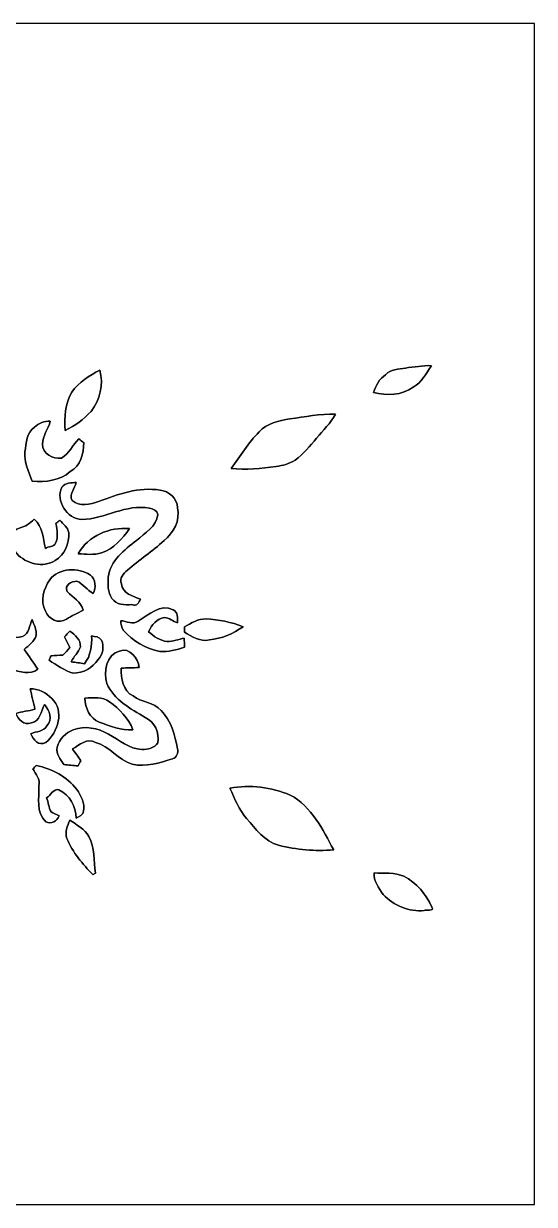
# Model space of a CAD drawing. Header units: centimetres. Extents: x -16.8 to 16.8, y -16.7 to 16.7.
# Drawn here: x 2.36 to 16.77, y -16.67 to 16.67 of the extents above; entities that cross this region are included whole.
import ezdxf

# ---------------------------------------------------------------- set-up
doc = ezdxf.new("R2010")
doc.units = ezdxf.units.CM
doc.header["$MEASUREMENT"] = 0
doc.layers.add('Layer 1', color=7, linetype='Continuous')

msp = doc.modelspace()

# ---------------------------------------------------------------- linework, layer by layer
at = {"layer": 'Layer 1', "color": 7}
for points, knots in [([(-16.77458, 16.66875), (-16.77458, 16.66875), (16.77458, 16.66875), (16.77458, 16.66875), (16.77458, 16.66875), (16.77458, 16.66875), (16.77458, -16.66875), (16.77458, -16.66875), (16.77458, -16.66875), (16.77458, -16.66875), (-16.77458, -16.66875), (-16.77458, -16.66875), (-16.77458, -16.66875), (-16.77458, -16.66875), (-16.77458, 16.66875), (-16.77458, 16.66875), (-16.77458, 16.66875), (-16.77458, 16.66875), (-16.77458, 16.66875), (-16.77458, 16.66875)], [0, 0, 0, 0, 0.16666667, 0.16666667, 0.16666667, 0.16666667, 0.33333333, 0.33333333, 0.33333333, 0.33333333, 0.5, 0.5, 0.5, 0.5, 0.66666667, 0.66666667, 0.66666667, 0.66666667, 1, 1, 1, 1]), ([(13.13533, 6.94478), (13.37804, 6.97477), (13.62181, 7.02028), (13.86769, 7.0104), (13.86769, 7.0104), (13.71741, 6.79203), (13.59747, 6.53309), (13.35334, 6.40256), (13.35334, 6.40256), (13.03232, 6.17079), (12.60757, 6.15774), (12.23433, 6.25299), (12.23433, 6.25299), (12.29854, 6.44913), (12.39979, 6.63928), (12.57582, 6.75711), (12.57582, 6.75711), (12.7187, 6.91444), (12.94412, 6.90457), (13.13533, 6.94478)], [0, 0, 0, 0, 0.16666667, 0.16666667, 0.16666667, 0.16666667, 0.33333333, 0.33333333, 0.33333333, 0.33333333, 0.5, 0.5, 0.5, 0.5, 0.66666667, 0.66666667, 0.66666667, 0.66666667, 1, 1, 1, 1]), ([(3.71828, 6.26745), (3.92289, 6.54121), (4.21499, 6.72747), (4.51203, 6.88587), (4.51203, 6.88587), (4.61539, 6.48723), (4.52191, 6.03991), (4.26332, 5.71853), (4.26332, 5.71853), (4.05553, 5.49769), (3.80682, 5.31495), (3.53483, 5.18125), (3.53483, 5.18125), (3.49991, 5.55131), (3.53025, 5.93866), (3.71828, 6.26745)], [0, 0, 0, 0, 0.2, 0.2, 0.2, 0.2, 0.4, 0.4, 0.4, 0.4, 0.6, 0.6, 0.6, 0.6, 1, 1, 1, 1]), ([(2.66453, 5.27262), (2.78306, 5.3908), (2.94428, 5.45183), (3.11044, 5.4423), (3.11044, 5.4423), (3.05788, 5.21794), (2.8896, 5.03096), (2.89137, 4.79319), (2.89137, 4.79319), (2.88078, 4.52543), (3.19123, 4.36951), (3.42829, 4.40161), (3.42829, 4.40161), (3.64561, 4.52861), (3.74156, 4.77167), (3.91724, 4.94101), (3.91724, 4.94101), (3.96275, 4.90714), (4.00897, 4.87292), (4.05518, 4.8387), (4.05518, 4.8387), (4.05059, 4.52967), (3.96804, 4.1783), (3.67206, 4.0199), (3.67206, 4.0199), (3.37679, 3.76308), (2.9785, 3.71546), (2.60385, 3.74685), (2.60385, 3.74685), (2.5079, 4.01673), (2.36361, 4.28625), (2.39713, 4.58294), (2.39713, 4.58294), (2.44016, 4.82), (2.43558, 5.12445), (2.66453, 5.27262)], [0, 0, 0, 0, 0.1, 0.1, 0.1, 0.1, 0.2, 0.2, 0.2, 0.2, 0.3, 0.3, 0.3, 0.3, 0.4, 0.4, 0.4, 0.4, 0.5, 0.5, 0.5, 0.5, 0.6, 0.6, 0.6, 0.6, 0.7, 0.7, 0.7, 0.7, 0.8, 0.8, 0.8, 0.8, 1, 1, 1, 1]), ([(9.87531, 5.50686), (10.30076, 5.56507), (10.72832, 5.65679), (11.15977, 5.63915), (11.15977, 5.63915), (11.01901, 5.38727), (10.81123, 5.18372), (10.62919, 4.96288), (10.62919, 4.96288), (10.43728, 4.74486), (10.25737, 4.51238), (10.01959, 4.34128), (10.01959, 4.34128), (9.86049, 4.2358), (9.66893, 4.19559), (9.48408, 4.16454), (9.48408, 4.16454), (9.06427, 4.0961), (8.63671, 4.07635), (8.21231, 4.10386), (8.21231, 4.10386), (8.47266, 4.45276), (8.6935, 4.83235), (9.00571, 5.14068), (9.00571, 5.14068), (9.22479, 5.38339), (9.56381, 5.46347), (9.87531, 5.50686)], [0, 0, 0, 0, 0.125, 0.125, 0.125, 0.125, 0.25, 0.25, 0.25, 0.25, 0.375, 0.375, 0.375, 0.375, 0.5, 0.5, 0.5, 0.5, 0.625, 0.625, 0.625, 0.625, 0.75, 0.75, 0.75, 0.75, 1, 1, 1, 1]), ([(3.43641, 3.58246), (3.53166, 3.70205), (3.70452, 3.70628), (3.84528, 3.71263), (3.84528, 3.71263), (3.80824, 3.54894), (3.62444, 3.37291), (3.73309, 3.20569), (3.73309, 3.20569), (3.93453, 3.01942), (4.24533, 3.0988), (4.47499, 3.17959), (4.47499, 3.17959), (5.0292, 3.37714), (5.60811, 3.59728), (6.20818, 3.49532), (6.20818, 3.49532), (6.45936, 3.47028), (6.70066, 3.26461), (6.69819, 3.00073), (6.69819, 3.00073), (6.78886, 2.63631), (6.59165, 2.29764), (6.32425, 2.07116), (6.32425, 2.07116), (5.99334, 1.77588), (5.62575, 1.52471), (5.28849, 1.23754), (5.28849, 1.23754), (5.18231, 1.13877), (5.04684, 1.01988), (5.11881, 0.85196), (5.11881, 0.85196), (5.15408, 0.57326), (5.44089, 0.50588), (5.65856, 0.41875), (5.65856, 0.41875), (5.60317, 0.33338), (5.56436, 0.19403), (5.41408, 0.26423), (5.41408, 0.26423), (5.22005, 0.25083), (4.96817, 0.25224), (4.85211, 0.44203), (4.85211, 0.44203), (4.7244, 0.61242), (4.74027, 0.8382), (4.74768, 1.03787), (4.74768, 1.03787), (4.80025, 1.50671), (5.20665, 1.80269), (5.54426, 2.07857), (5.54426, 2.07857), (5.78238, 2.28318), (6.11787, 2.46415), (6.14221, 2.81234), (6.14221, 2.81234), (6.13904, 2.9277), (6.00639, 2.96651), (5.91397, 2.98873), (5.91397, 2.98873), (5.24757, 3.1115), (4.65561, 2.68887), (4.00297, 2.66559), (4.00297, 2.66559), (3.57964, 2.6864), (3.25614, 3.19299), (3.43641, 3.58246)], [0, 0, 0, 0, 0.05555556, 0.05555556, 0.05555556, 0.05555556, 0.11111111, 0.11111111, 0.11111111, 0.11111111, 0.16666667, 0.16666667, 0.16666667, 0.16666667, 0.22222222, 0.22222222, 0.22222222, 0.22222222, 0.27777778, 0.27777778, 0.27777778, 0.27777778, 0.33333333, 0.33333333, 0.33333333, 0.33333333, 0.38888889, 0.38888889, 0.38888889, 0.38888889, 0.44444444, 0.44444444, 0.44444444, 0.44444444, 0.5, 0.5, 0.5, 0.5, 0.55555556, 0.55555556, 0.55555556, 0.55555556, 0.61111111, 0.61111111, 0.61111111, 0.61111111, 0.66666667, 0.66666667, 0.66666667, 0.66666667, 0.72222222, 0.72222222, 0.72222222, 0.72222222, 0.77777778, 0.77777778, 0.77777778, 0.77777778, 0.83333333, 0.83333333, 0.83333333, 0.83333333, 0.88888889, 0.88888889, 0.88888889, 0.88888889, 1, 1, 1, 1]), ([(2.65783, 2.67582), (2.9083, 2.47121), (2.89666, 2.13924), (2.97392, 1.85067), (2.97392, 1.85067), (3.05047, 1.90888), (3.21134, 1.89018), (3.26072, 1.99566), (3.26072, 1.99566), (3.34539, 2.16994), (3.296, 2.36926), (3.27237, 2.55235), (3.27237, 2.55235), (3.308, 2.58445), (3.34327, 2.6162), (3.37926, 2.6476), (3.37926, 2.6476), (3.46781, 2.53718), (3.60892, 2.44757), (3.63255, 2.29729), (3.63255, 2.29729), (3.64843, 1.99672), (3.51966, 1.66335), (3.24591, 1.51306), (3.24591, 1.51306), (2.90901, 1.28482), (2.42429, 1.41852), (2.16641, 1.7085), (2.16641, 1.7085), (2.00836, 1.86725), (1.98861, 2.13325), (2.08386, 2.32939), (2.08386, 2.32939), (2.17734, 2.44475), (2.34632, 2.43381), (2.46309, 2.51601), (2.46309, 2.51601), (2.53153, 2.56469), (2.59327, 2.62184), (2.65783, 2.67582)], [0, 0, 0, 0, 0.09090909, 0.09090909, 0.09090909, 0.09090909, 0.18181818, 0.18181818, 0.18181818, 0.18181818, 0.27272727, 0.27272727, 0.27272727, 0.27272727, 0.36363636, 0.36363636, 0.36363636, 0.36363636, 0.45454545, 0.45454545, 0.45454545, 0.45454545, 0.54545455, 0.54545455, 0.54545455, 0.54545455, 0.63636364, 0.63636364, 0.63636364, 0.63636364, 0.72727273, 0.72727273, 0.72727273, 0.72727273, 0.81818182, 0.81818182, 0.81818182, 0.81818182, 1, 1, 1, 1]), ([(3.89855, 1.70109), (4.17759, 2.20416), (4.78261, 2.46415), (5.34529, 2.41229), (5.34529, 2.41229), (5.14385, 2.12725), (4.90044, 1.84115), (4.56036, 1.72332), (4.56036, 1.72332), (4.34375, 1.66829), (4.11833, 1.68134), (3.89855, 1.70109)], [0, 0, 0, 0, 0.25, 0.25, 0.25, 0.25, 0.5, 0.5, 0.5, 0.5, 1, 1, 1, 1]), ([(3.09527, 0.9652), (3.36162, 1.30986), (3.89326, 1.32327), (4.2418, 1.10067), (4.2418, 1.10067), (4.39244, 0.97155), (4.40443, 0.75106), (4.32576, 0.57891), (4.32576, 0.57891), (4.14549, 0.66252), (4.04671, 0.85972), (3.85939, 0.9271), (3.85939, 0.9271), (3.71193, 0.92075), (3.49779, 0.82409), (3.59163, 0.63112), (3.59163, 0.63112), (3.74579, 0.45896), (3.98498, 0.35313), (4.03931, 0.10724), (4.03931, 0.10724), (3.88161, 0.02434), (3.72216, -0.05503), (3.56694, -0.14252), (3.56694, -0.14252), (3.36162, -0.30268), (3.05364, -0.13547), (2.97392, 0.08396), (2.97392, 0.08396), (2.81023, 0.36795), (2.93476, 0.71085), (3.09527, 0.9652)], [0, 0, 0, 0, 0.11111111, 0.11111111, 0.11111111, 0.11111111, 0.22222222, 0.22222222, 0.22222222, 0.22222222, 0.33333333, 0.33333333, 0.33333333, 0.33333333, 0.44444444, 0.44444444, 0.44444444, 0.44444444, 0.55555556, 0.55555556, 0.55555556, 0.55555556, 0.66666667, 0.66666667, 0.66666667, 0.66666667, 0.77777778, 0.77777778, 0.77777778, 0.77777778, 1, 1, 1, 1]), ([(5.59611, -0.19967), (5.87904, -0.02752), (6.22159, 0.30163), (6.57719, 0.121), (6.57719, 0.121), (6.72465, 0.06209), (6.69713, -0.12206), (6.69749, -0.24906), (6.69749, -0.24906), (6.57472, -0.20426), (6.46712, -0.11289), (6.33589, -0.09666), (6.33589, -0.09666), (6.11858, -0.13794), (5.96124, -0.30692), (5.88751, -0.50694), (5.88751, -0.50694), (6.0385, -0.63183), (6.20783, -0.75389), (6.4075, -0.77858), (6.4075, -0.77858), (6.57437, -0.77929), (6.73171, -0.70979), (6.89434, -0.68227), (6.89434, -0.68227), (6.89469, -0.74577), (6.89539, -0.87313), (6.89575, -0.93698), (6.89575, -0.93698), (6.67385, -1.01212), (6.44066, -1.08303), (6.2036, -1.05798), (6.2036, -1.05798), (5.80919, -0.9846), (5.44371, -0.76376), (5.17737, -0.46602), (5.17737, -0.46602), (5.10928, -0.39053), (5.1114, -0.28328), (5.09976, -0.18874), (5.09976, -0.18874), (5.26133, -0.20249), (5.44654, -0.30656), (5.59611, -0.19967)], [0, 0, 0, 0, 0.08333333, 0.08333333, 0.08333333, 0.08333333, 0.16666667, 0.16666667, 0.16666667, 0.16666667, 0.25, 0.25, 0.25, 0.25, 0.33333333, 0.33333333, 0.33333333, 0.33333333, 0.41666667, 0.41666667, 0.41666667, 0.41666667, 0.5, 0.5, 0.5, 0.5, 0.58333333, 0.58333333, 0.58333333, 0.58333333, 0.66666667, 0.66666667, 0.66666667, 0.66666667, 0.75, 0.75, 0.75, 0.75, 0.83333333, 0.83333333, 0.83333333, 0.83333333, 1, 1, 1, 1]), ([(2.33151, -0.63429), (2.51495, -0.5521), (2.51742, -0.31891), (2.59962, -0.15981), (2.59962, -0.15981), (2.65395, -0.30233), (2.72415, -0.44485), (2.71604, -0.60219), (2.71604, -0.60219), (2.65889, -0.77399), (2.49837, -0.87983), (2.37878, -1.00471), (2.37878, -1.00471), (2.5079, -1.18921), (2.63984, -1.37195), (2.76331, -1.56069), (2.76331, -1.56069), (2.54212, -1.74166), (2.24261, -1.61678), (1.99319, -1.56598), (1.99319, -1.56598), (1.97908, -1.69122), (1.98896, -1.82351), (1.93851, -1.94204), (1.93851, -1.94204), (1.81892, -2.11067), (1.59279, -2.27471), (1.39559, -2.12408), (1.39559, -2.12408), (1.49401, -2.03906), (1.59526, -1.95756), (1.69545, -1.87466), (1.69545, -1.87466), (1.70109, -1.66899), (1.62031, -1.48237), (1.50742, -1.31621), (1.50742, -1.31621), (1.40794, -1.14335), (1.37089, -0.8696), (1.54975, -0.74013), (1.54975, -0.74013), (1.78964, -0.61031), (2.07786, -0.71296), (2.33151, -0.63429)], [0, 0, 0, 0, 0.08333333, 0.08333333, 0.08333333, 0.08333333, 0.16666667, 0.16666667, 0.16666667, 0.16666667, 0.25, 0.25, 0.25, 0.25, 0.33333333, 0.33333333, 0.33333333, 0.33333333, 0.41666667, 0.41666667, 0.41666667, 0.41666667, 0.5, 0.5, 0.5, 0.5, 0.58333333, 0.58333333, 0.58333333, 0.58333333, 0.66666667, 0.66666667, 0.66666667, 0.66666667, 0.75, 0.75, 0.75, 0.75, 0.83333333, 0.83333333, 0.83333333, 0.83333333, 1, 1, 1, 1]), ([(6.89539, -0.36477), (7.08589, -0.26035), (7.28274, -0.12806), (7.51064, -0.13899), (7.51064, -0.13899), (7.86553, -0.16157), (8.22396, -0.22296), (8.55345, -0.35983), (8.55345, -0.35983), (8.27581, -0.56198), (7.94456, -0.69533), (7.60201, -0.72849), (7.60201, -0.72849), (7.34025, -0.80222), (7.11517, -0.62653), (6.8961, -0.51611), (6.8961, -0.51611), (6.89575, -0.46531), (6.89539, -0.41487), (6.89539, -0.36477)], [0, 0, 0, 0, 0.16666667, 0.16666667, 0.16666667, 0.16666667, 0.33333333, 0.33333333, 0.33333333, 0.33333333, 0.5, 0.5, 0.5, 0.5, 0.66666667, 0.66666667, 0.66666667, 0.66666667, 1, 1, 1, 1]), ([(3.50802, -0.64276), (3.55882, -0.58949), (3.60998, -0.53658), (3.66148, -0.48366), (3.66148, -0.48366), (3.80647, -0.58773), (3.98286, -0.72954), (3.95958, -0.92886), (3.95958, -0.92886), (3.90842, -1.08903), (3.77225, -1.20227), (3.69605, -1.35008), (3.69605, -1.35008), (3.82341, -1.36913), (3.95111, -1.38536), (4.07952, -1.40229), (4.07952, -1.40229), (4.25132, -1.17616), (4.29683, -0.89747), (4.27743, -0.62054), (4.27743, -0.62054), (4.37515, -0.63818), (4.49933, -0.63818), (4.55683, -0.73484), (4.55683, -0.73484), (4.63973, -0.91652), (4.59564, -1.14018), (4.45841, -1.28411), (4.45841, -1.28411), (4.30671, -1.51694), (4.04036, -1.67287), (3.75955, -1.6704), (3.75955, -1.6704), (3.50661, -1.60549), (3.29318, -1.4411), (3.07587, -1.30351), (3.07587, -1.30351), (3.09492, -1.26118), (3.11397, -1.2192), (3.13337, -1.17722), (3.13337, -1.17722), (3.24379, -1.16911), (3.35597, -1.16452), (3.46745, -1.16346), (3.46745, -1.16346), (3.51578, -1.11019), (3.61315, -1.0033), (3.66183, -0.95003), (3.66183, -0.95003), (3.61632, -0.8442), (3.56341, -0.7433), (3.50802, -0.64276)], [0, 0, 0, 0, 0.07142857, 0.07142857, 0.07142857, 0.07142857, 0.14285714, 0.14285714, 0.14285714, 0.14285714, 0.21428571, 0.21428571, 0.21428571, 0.21428571, 0.28571429, 0.28571429, 0.28571429, 0.28571429, 0.35714286, 0.35714286, 0.35714286, 0.35714286, 0.42857143, 0.42857143, 0.42857143, 0.42857143, 0.5, 0.5, 0.5, 0.5, 0.57142857, 0.57142857, 0.57142857, 0.57142857, 0.64285714, 0.64285714, 0.64285714, 0.64285714, 0.71428571, 0.71428571, 0.71428571, 0.71428571, 0.78571429, 0.78571429, 0.78571429, 0.78571429, 0.85714286, 0.85714286, 0.85714286, 0.85714286, 1, 1, 1, 1]), ([(5.06871, -1.04528), (5.34458, -0.93063), (5.60141, -1.25554), (5.61728, -1.50848), (5.61728, -1.50848), (5.44936, -1.52435), (5.28038, -1.52118), (5.1121, -1.52859), (5.1121, -1.52859), (5.09693, -1.81963), (5.16149, -2.16923), (5.44901, -2.31281), (5.44901, -2.31281), (5.68819, -2.49873), (6.02544, -2.49202), (6.23958, -2.72062), (6.23958, -2.72062), (6.52498, -3.00778), (6.63152, -3.42018), (6.70242, -3.80647), (6.70242, -3.80647), (6.72465, -3.91478), (6.68373, -4.05977), (6.56484, -4.09011), (6.56484, -4.09011), (6.19866, -4.19135), (5.80954, -4.3367), (5.42713, -4.23757), (5.42713, -4.23757), (5.02744, -4.12538), (4.78931, -3.73309), (4.38926, -3.62373), (4.38926, -3.62373), (4.14831, -3.49003), (3.93488, -3.69852), (3.73944, -3.81106), (3.73944, -3.81106), (3.81917, -3.92077), (3.89855, -4.03013), (3.97651, -4.14161), (3.97651, -4.14161), (3.94899, -4.18994), (3.92112, -4.23827), (3.89396, -4.2866), (3.89396, -4.2866), (3.76167, -4.27496), (3.62867, -4.26261), (3.49709, -4.25274), (3.49709, -4.25274), (3.40431, -4.10281), (3.26461, -3.9564), (3.30482, -3.76167), (3.30482, -3.76167), (3.3528, -3.53131), (3.55106, -3.35421), (3.76167, -3.26813), (3.76167, -3.26813), (4.09011, -3.14784), (4.45735, -3.21522), (4.75015, -3.39372), (4.75015, -3.39372), (5.05813, -3.55036), (5.33506, -3.81247), (5.69736, -3.82729), (5.69736, -3.82729), (5.8607, -3.82094), (6.05331, -3.78636), (6.14715, -3.63749), (6.14715, -3.63749), (6.19196, -3.35915), (6.06319, -3.03671), (5.79226, -2.92312), (5.79226, -2.92312), (5.38092, -2.67123), (4.90396, -2.42923), (4.70852, -1.95898), (4.70852, -1.95898), (4.61433, -1.6383), (4.68983, -1.14441), (5.06871, -1.04528)], [0, 0, 0, 0, 0.04761905, 0.04761905, 0.04761905, 0.04761905, 0.0952381, 0.0952381, 0.0952381, 0.0952381, 0.14285714, 0.14285714, 0.14285714, 0.14285714, 0.19047619, 0.19047619, 0.19047619, 0.19047619, 0.23809524, 0.23809524, 0.23809524, 0.23809524, 0.28571429, 0.28571429, 0.28571429, 0.28571429, 0.33333333, 0.33333333, 0.33333333, 0.33333333, 0.38095238, 0.38095238, 0.38095238, 0.38095238, 0.42857143, 0.42857143, 0.42857143, 0.42857143, 0.47619048, 0.47619048, 0.47619048, 0.47619048, 0.52380952, 0.52380952, 0.52380952, 0.52380952, 0.57142857, 0.57142857, 0.57142857, 0.57142857, 0.61904762, 0.61904762, 0.61904762, 0.61904762, 0.66666667, 0.66666667, 0.66666667, 0.66666667, 0.71428571, 0.71428571, 0.71428571, 0.71428571, 0.76190476, 0.76190476, 0.76190476, 0.76190476, 0.80952381, 0.80952381, 0.80952381, 0.80952381, 0.85714286, 0.85714286, 0.85714286, 0.85714286, 0.9047619, 0.9047619, 0.9047619, 0.9047619, 1, 1, 1, 1]), ([(2.54706, -2.11067), (2.77671, -2.11279), (3.00249, -2.21121), (3.15172, -2.38725), (3.15172, -2.38725), (3.52072, -2.73262), (3.33446, -3.34151), (2.98803, -3.62373), (2.98803, -3.62373), (2.78095, -3.74368), (2.63172, -3.54295), (2.56328, -3.38032), (2.56328, -3.38032), (2.71815, -3.31329), (2.92629, -3.32317), (3.01625, -3.15666), (3.01625, -3.15666), (3.18629, -2.97674), (3.09774, -2.71498), (2.9464, -2.5587), (2.9464, -2.5587), (2.84903, -2.74038), (2.82646, -3.03565), (2.57845, -3.0734), (2.57845, -3.0734), (2.36255, -3.16865), (2.21897, -2.96686), (2.13501, -2.80705), (2.13501, -2.80705), (2.31175, -2.74814), (2.50119, -2.74391), (2.67864, -2.68499), (2.67864, -2.68499), (2.63666, -2.49273), (2.58551, -2.30364), (2.54706, -2.11067)], [0, 0, 0, 0, 0.1, 0.1, 0.1, 0.1, 0.2, 0.2, 0.2, 0.2, 0.3, 0.3, 0.3, 0.3, 0.4, 0.4, 0.4, 0.4, 0.5, 0.5, 0.5, 0.5, 0.6, 0.6, 0.6, 0.6, 0.7, 0.7, 0.7, 0.7, 0.8, 0.8, 0.8, 0.8, 1, 1, 1, 1]), ([(4.08693, -2.37666), (4.32082, -2.3622), (4.58823, -2.32586), (4.78649, -2.47897), (4.78649, -2.47897), (5.06518, -2.68146), (5.31072, -2.94852), (5.44512, -3.2699), (5.44512, -3.2699), (5.11422, -3.29212), (4.79989, -3.15807), (4.49298, -3.05611), (4.49298, -3.05611), (4.22275, -2.9464), (4.10245, -2.65113), (4.08693, -2.37666)], [0, 0, 0, 0, 0.2, 0.2, 0.2, 0.2, 0.4, 0.4, 0.4, 0.4, 0.6, 0.6, 0.6, 0.6, 1, 1, 1, 1]), ([(2.71533, -4.27567), (3.15842, -4.37056), (3.58528, -4.59034), (3.86186, -4.95759), (3.86186, -4.95759), (3.97827, -5.13468), (4.09646, -5.34035), (4.04989, -5.5626), (4.04989, -5.5626), (4.04213, -5.67373), (3.92359, -5.71077), (3.84492, -5.76368), (3.84492, -5.76368), (3.83152, -5.43736), (3.66466, -5.10611), (3.35668, -4.96852), (3.35668, -4.96852), (3.20005, -4.91243), (3.12032, -5.12727), (3.00849, -5.19112), (3.00849, -5.19112), (3.05752, -5.31636), (3.06599, -5.461), (3.13196, -5.58094), (3.13196, -5.58094), (3.19934, -5.63492), (3.28366, -5.66208), (3.36056, -5.70159), (3.36056, -5.70159), (3.30518, -5.84518), (3.13549, -5.95524), (2.98979, -5.86634), (2.98979, -5.86634), (2.69557, -5.60881), (2.8067, -5.18866), (2.79118, -4.84999), (2.79118, -4.84999), (2.83704, -4.66302), (2.69734, -4.52543), (2.62255, -4.37303), (2.62255, -4.37303), (2.65324, -4.34058), (2.68429, -4.30812), (2.71533, -4.27567)], [0, 0, 0, 0, 0.08333333, 0.08333333, 0.08333333, 0.08333333, 0.16666667, 0.16666667, 0.16666667, 0.16666667, 0.25, 0.25, 0.25, 0.25, 0.33333333, 0.33333333, 0.33333333, 0.33333333, 0.41666667, 0.41666667, 0.41666667, 0.41666667, 0.5, 0.5, 0.5, 0.5, 0.58333333, 0.58333333, 0.58333333, 0.58333333, 0.66666667, 0.66666667, 0.66666667, 0.66666667, 0.75, 0.75, 0.75, 0.75, 0.83333333, 0.83333333, 0.83333333, 0.83333333, 1, 1, 1, 1]), ([(8.18303, -4.91596), (8.75312, -4.80907), (9.34967, -4.88915), (9.88236, -5.1121), (9.88236, -5.1121), (10.4902, -5.43419), (10.80276, -6.07907), (11.10968, -6.6608), (11.10968, -6.6608), (10.58862, -6.70207), (10.06193, -6.6548), (9.55499, -6.52992), (9.55499, -6.52992), (9.16023, -6.41985), (8.90517, -6.07025), (8.65364, -5.77286), (8.65364, -5.77286), (8.44091, -5.52238), (8.31286, -5.21441), (8.18303, -4.91596)], [0, 0, 0, 0, 0.16666667, 0.16666667, 0.16666667, 0.16666667, 0.33333333, 0.33333333, 0.33333333, 0.33333333, 0.5, 0.5, 0.5, 0.5, 0.66666667, 0.66666667, 0.66666667, 0.66666667, 1, 1, 1, 1]), ([(3.66077, -5.81836), (3.85304, -5.95277), (4.07952, -6.07025), (4.20123, -6.28015), (4.20123, -6.28015), (4.36527, -6.60012), (4.34269, -6.96807), (4.38679, -7.31449), (4.38679, -7.31449), (4.36986, -7.32684), (4.33599, -7.35189), (4.31941, -7.36459), (4.31941, -7.36459), (4.02661, -7.06014), (3.73592, -6.73664), (3.58281, -6.33624), (3.58281, -6.33624), (3.51084, -6.15632), (3.59763, -5.98241), (3.66077, -5.81836)], [0, 0, 0, 0, 0.16666667, 0.16666667, 0.16666667, 0.16666667, 0.33333333, 0.33333333, 0.33333333, 0.33333333, 0.5, 0.5, 0.5, 0.5, 0.66666667, 0.66666667, 0.66666667, 0.66666667, 1, 1, 1, 1]), ([(12.25585, -7.30568), (12.53208, -7.33284), (12.83123, -7.28768), (13.09194, -7.40657), (13.09194, -7.40657), (13.44471, -7.58896), (13.7287, -7.90857), (13.87792, -8.2744), (13.87792, -8.2744), (13.96612, -8.41446), (13.70048, -8.32591), (13.66837, -8.37353), (13.66837, -8.37353), (13.23481, -8.41657), (12.80477, -8.23242), (12.50844, -7.92021), (12.50844, -7.92021), (12.39767, -7.73324), (12.21669, -7.54204), (12.25585, -7.30568)], [0, 0, 0, 0, 0.16666667, 0.16666667, 0.16666667, 0.16666667, 0.33333333, 0.33333333, 0.33333333, 0.33333333, 0.5, 0.5, 0.5, 0.5, 0.66666667, 0.66666667, 0.66666667, 0.66666667, 1, 1, 1, 1])]:
    msp.add_open_spline(points, degree=3, knots=knots, dxfattribs=at)
at = {"layer": 'Layer 1', "color": 253}
for points, knots in [([(13.13533, 6.94478), (12.94412, 6.90457), (12.7187, 6.91444), (12.57582, 6.75711), (12.57582, 6.75711), (12.39979, 6.63928), (12.29854, 6.44913), (12.23433, 6.25299), (12.23433, 6.25299), (12.60757, 6.15774), (13.03232, 6.17079), (13.35334, 6.40256), (13.35334, 6.40256), (13.59747, 6.53309), (13.71741, 6.79203), (13.86769, 7.0104), (13.86769, 7.0104), (13.62181, 7.02028), (13.37804, 6.97477), (13.13533, 6.94478), (13.13533, 6.94478), (13.13533, 6.94478), (13.13533, 6.94478), (13.13533, 6.94478)], [0, 0, 0, 0, 0.14285714, 0.14285714, 0.14285714, 0.14285714, 0.28571429, 0.28571429, 0.28571429, 0.28571429, 0.42857143, 0.42857143, 0.42857143, 0.42857143, 0.57142857, 0.57142857, 0.57142857, 0.57142857, 0.71428571, 0.71428571, 0.71428571, 0.71428571, 1, 1, 1, 1]), ([(3.71828, 6.26745), (3.53025, 5.93866), (3.49991, 5.55131), (3.53483, 5.18125), (3.53483, 5.18125), (3.80682, 5.31495), (4.05553, 5.49769), (4.26332, 5.71853), (4.26332, 5.71853), (4.52191, 6.03991), (4.61539, 6.48723), (4.51203, 6.88587), (4.51203, 6.88587), (4.21499, 6.72747), (3.92289, 6.54121), (3.71828, 6.26745), (3.71828, 6.26745), (3.71828, 6.26745), (3.71828, 6.26745), (3.71828, 6.26745)], [0, 0, 0, 0, 0.16666667, 0.16666667, 0.16666667, 0.16666667, 0.33333333, 0.33333333, 0.33333333, 0.33333333, 0.5, 0.5, 0.5, 0.5, 0.66666667, 0.66666667, 0.66666667, 0.66666667, 1, 1, 1, 1]), ([(2.66453, 5.27262), (2.43558, 5.12445), (2.44016, 4.82), (2.39713, 4.58294), (2.39713, 4.58294), (2.36361, 4.28625), (2.5079, 4.01673), (2.60385, 3.74685), (2.60385, 3.74685), (2.9785, 3.71546), (3.37679, 3.76308), (3.67206, 4.0199), (3.67206, 4.0199), (3.96804, 4.1783), (4.05059, 4.52967), (4.05518, 4.8387), (4.05518, 4.8387), (4.00897, 4.87292), (3.96275, 4.90714), (3.91724, 4.94101), (3.91724, 4.94101), (3.74156, 4.77167), (3.64561, 4.52861), (3.42829, 4.40161), (3.42829, 4.40161), (3.19123, 4.36951), (2.88078, 4.52543), (2.89137, 4.79319), (2.89137, 4.79319), (2.8896, 5.03096), (3.05788, 5.21794), (3.11044, 5.4423), (3.11044, 5.4423), (2.94428, 5.45183), (2.78306, 5.3908), (2.66453, 5.27262), (2.66453, 5.27262), (2.66453, 5.27262), (2.66453, 5.27262), (2.66453, 5.27262)], [0, 0, 0, 0, 0.09090909, 0.09090909, 0.09090909, 0.09090909, 0.18181818, 0.18181818, 0.18181818, 0.18181818, 0.27272727, 0.27272727, 0.27272727, 0.27272727, 0.36363636, 0.36363636, 0.36363636, 0.36363636, 0.45454545, 0.45454545, 0.45454545, 0.45454545, 0.54545455, 0.54545455, 0.54545455, 0.54545455, 0.63636364, 0.63636364, 0.63636364, 0.63636364, 0.72727273, 0.72727273, 0.72727273, 0.72727273, 0.81818182, 0.81818182, 0.81818182, 0.81818182, 1, 1, 1, 1]), ([(9.87531, 5.50686), (9.56381, 5.46347), (9.22479, 5.38339), (9.00571, 5.14068), (9.00571, 5.14068), (8.6935, 4.83235), (8.47266, 4.45276), (8.21231, 4.10386), (8.21231, 4.10386), (8.63671, 4.07635), (9.06427, 4.0961), (9.48408, 4.16454), (9.48408, 4.16454), (9.66893, 4.19559), (9.86049, 4.2358), (10.01959, 4.34128), (10.01959, 4.34128), (10.25737, 4.51238), (10.43728, 4.74486), (10.62919, 4.96288), (10.62919, 4.96288), (10.81123, 5.18372), (11.01901, 5.38727), (11.15977, 5.63915), (11.15977, 5.63915), (10.72832, 5.65679), (10.30076, 5.56507), (9.87531, 5.50686), (9.87531, 5.50686), (9.87531, 5.50686), (9.87531, 5.50686), (9.87531, 5.50686)], [0, 0, 0, 0, 0.11111111, 0.11111111, 0.11111111, 0.11111111, 0.22222222, 0.22222222, 0.22222222, 0.22222222, 0.33333333, 0.33333333, 0.33333333, 0.33333333, 0.44444444, 0.44444444, 0.44444444, 0.44444444, 0.55555556, 0.55555556, 0.55555556, 0.55555556, 0.66666667, 0.66666667, 0.66666667, 0.66666667, 0.77777778, 0.77777778, 0.77777778, 0.77777778, 1, 1, 1, 1]), ([(3.43641, 3.58246), (3.25614, 3.19299), (3.57964, 2.6864), (4.00297, 2.66559), (4.00297, 2.66559), (4.65561, 2.68887), (5.24757, 3.1115), (5.91397, 2.98873), (5.91397, 2.98873), (6.00639, 2.96651), (6.13904, 2.9277), (6.14221, 2.81234), (6.14221, 2.81234), (6.11787, 2.46415), (5.78238, 2.28318), (5.54426, 2.07857), (5.54426, 2.07857), (5.20665, 1.80269), (4.80025, 1.50671), (4.74768, 1.03787), (4.74768, 1.03787), (4.74027, 0.8382), (4.7244, 0.61242), (4.85211, 0.44203), (4.85211, 0.44203), (4.96817, 0.25224), (5.22005, 0.25083), (5.41408, 0.26423), (5.41408, 0.26423), (5.56436, 0.19403), (5.60317, 0.33338), (5.65856, 0.41875), (5.65856, 0.41875), (5.44089, 0.50588), (5.15408, 0.57326), (5.11881, 0.85196), (5.11881, 0.85196), (5.04684, 1.01988), (5.18231, 1.13877), (5.28849, 1.23754), (5.28849, 1.23754), (5.62575, 1.52471), (5.99334, 1.77588), (6.32425, 2.07116), (6.32425, 2.07116), (6.59165, 2.29764), (6.78886, 2.63631), (6.69819, 3.00073), (6.69819, 3.00073), (6.70066, 3.26461), (6.45936, 3.47028), (6.20818, 3.49532), (6.20818, 3.49532), (5.60811, 3.59728), (5.0292, 3.37714), (4.47499, 3.17959), (4.47499, 3.17959), (4.24533, 3.0988), (3.93453, 3.01942), (3.73309, 3.20569), (3.73309, 3.20569), (3.62444, 3.37291), (3.80824, 3.54894), (3.84528, 3.71263), (3.84528, 3.71263), (3.70452, 3.70628), (3.53166, 3.70205), (3.43641, 3.58246), (3.43641, 3.58246), (3.43641, 3.58246), (3.43641, 3.58246), (3.43641, 3.58246)], [0, 0, 0, 0, 0.05263158, 0.05263158, 0.05263158, 0.05263158, 0.10526316, 0.10526316, 0.10526316, 0.10526316, 0.15789474, 0.15789474, 0.15789474, 0.15789474, 0.21052632, 0.21052632, 0.21052632, 0.21052632, 0.26315789, 0.26315789, 0.26315789, 0.26315789, 0.31578947, 0.31578947, 0.31578947, 0.31578947, 0.36842105, 0.36842105, 0.36842105, 0.36842105, 0.42105263, 0.42105263, 0.42105263, 0.42105263, 0.47368421, 0.47368421, 0.47368421, 0.47368421, 0.52631579, 0.52631579, 0.52631579, 0.52631579, 0.57894737, 0.57894737, 0.57894737, 0.57894737, 0.63157895, 0.63157895, 0.63157895, 0.63157895, 0.68421053, 0.68421053, 0.68421053, 0.68421053, 0.73684211, 0.73684211, 0.73684211, 0.73684211, 0.78947368, 0.78947368, 0.78947368, 0.78947368, 0.84210526, 0.84210526, 0.84210526, 0.84210526, 0.89473684, 0.89473684, 0.89473684, 0.89473684, 1, 1, 1, 1]), ([(2.65783, 2.67582), (2.59327, 2.62184), (2.53153, 2.56469), (2.46309, 2.51601), (2.46309, 2.51601), (2.34632, 2.43381), (2.17734, 2.44475), (2.08386, 2.32939), (2.08386, 2.32939), (1.98861, 2.13325), (2.00836, 1.86725), (2.16641, 1.7085), (2.16641, 1.7085), (2.42429, 1.41852), (2.90901, 1.28482), (3.24591, 1.51306), (3.24591, 1.51306), (3.51966, 1.66335), (3.64843, 1.99672), (3.63255, 2.29729), (3.63255, 2.29729), (3.60892, 2.44757), (3.46781, 2.53718), (3.37926, 2.6476), (3.37926, 2.6476), (3.34327, 2.6162), (3.308, 2.58445), (3.27237, 2.55235), (3.27237, 2.55235), (3.296, 2.36926), (3.34539, 2.16994), (3.26072, 1.99566), (3.26072, 1.99566), (3.21134, 1.89018), (3.05047, 1.90888), (2.97392, 1.85067), (2.97392, 1.85067), (2.89666, 2.13924), (2.9083, 2.47121), (2.65783, 2.67582), (2.65783, 2.67582), (2.65783, 2.67582), (2.65783, 2.67582), (2.65783, 2.67582)], [0, 0, 0, 0, 0.08333333, 0.08333333, 0.08333333, 0.08333333, 0.16666667, 0.16666667, 0.16666667, 0.16666667, 0.25, 0.25, 0.25, 0.25, 0.33333333, 0.33333333, 0.33333333, 0.33333333, 0.41666667, 0.41666667, 0.41666667, 0.41666667, 0.5, 0.5, 0.5, 0.5, 0.58333333, 0.58333333, 0.58333333, 0.58333333, 0.66666667, 0.66666667, 0.66666667, 0.66666667, 0.75, 0.75, 0.75, 0.75, 0.83333333, 0.83333333, 0.83333333, 0.83333333, 1, 1, 1, 1]), ([(3.89855, 1.70109), (4.11833, 1.68134), (4.34375, 1.66829), (4.56036, 1.72332), (4.56036, 1.72332), (4.90044, 1.84115), (5.14385, 2.12725), (5.34529, 2.41229), (5.34529, 2.41229), (4.78261, 2.46415), (4.17759, 2.20416), (3.89855, 1.70109), (3.89855, 1.70109), (3.89855, 1.70109), (3.89855, 1.70109), (3.89855, 1.70109)], [0, 0, 0, 0, 0.2, 0.2, 0.2, 0.2, 0.4, 0.4, 0.4, 0.4, 0.6, 0.6, 0.6, 0.6, 1, 1, 1, 1]), ([(3.09527, 0.9652), (2.93476, 0.71085), (2.81023, 0.36795), (2.97392, 0.08396), (2.97392, 0.08396), (3.05364, -0.13547), (3.36162, -0.30268), (3.56694, -0.14252), (3.56694, -0.14252), (3.72216, -0.05503), (3.88161, 0.02434), (4.03931, 0.10724), (4.03931, 0.10724), (3.98498, 0.35313), (3.74579, 0.45896), (3.59163, 0.63112), (3.59163, 0.63112), (3.49779, 0.82409), (3.71193, 0.92075), (3.85939, 0.9271), (3.85939, 0.9271), (4.04671, 0.85972), (4.14549, 0.66252), (4.32576, 0.57891), (4.32576, 0.57891), (4.40443, 0.75106), (4.39244, 0.97155), (4.2418, 1.10067), (4.2418, 1.10067), (3.89326, 1.32327), (3.36162, 1.30986), (3.09527, 0.9652), (3.09527, 0.9652), (3.09527, 0.9652), (3.09527, 0.9652), (3.09527, 0.9652)], [0, 0, 0, 0, 0.1, 0.1, 0.1, 0.1, 0.2, 0.2, 0.2, 0.2, 0.3, 0.3, 0.3, 0.3, 0.4, 0.4, 0.4, 0.4, 0.5, 0.5, 0.5, 0.5, 0.6, 0.6, 0.6, 0.6, 0.7, 0.7, 0.7, 0.7, 0.8, 0.8, 0.8, 0.8, 1, 1, 1, 1]), ([(5.59611, -0.19967), (5.44654, -0.30656), (5.26133, -0.20249), (5.09976, -0.18874), (5.09976, -0.18874), (5.1114, -0.28328), (5.10928, -0.39053), (5.17737, -0.46602), (5.17737, -0.46602), (5.44371, -0.76376), (5.80919, -0.9846), (6.2036, -1.05798), (6.2036, -1.05798), (6.44066, -1.08303), (6.67385, -1.01212), (6.89575, -0.93698), (6.89575, -0.93698), (6.89539, -0.87313), (6.89469, -0.74577), (6.89434, -0.68227), (6.89434, -0.68227), (6.73171, -0.70979), (6.57437, -0.77929), (6.4075, -0.77858), (6.4075, -0.77858), (6.20783, -0.75389), (6.0385, -0.63183), (5.88751, -0.50694), (5.88751, -0.50694), (5.96124, -0.30692), (6.11858, -0.13794), (6.33589, -0.09666), (6.33589, -0.09666), (6.46712, -0.11289), (6.57472, -0.20426), (6.69749, -0.24906), (6.69749, -0.24906), (6.69713, -0.12206), (6.72465, 0.06209), (6.57719, 0.121), (6.57719, 0.121), (6.22159, 0.30163), (5.87904, -0.02752), (5.59611, -0.19967), (5.59611, -0.19967), (5.59611, -0.19967), (5.59611, -0.19967), (5.59611, -0.19967)], [0, 0, 0, 0, 0.07692308, 0.07692308, 0.07692308, 0.07692308, 0.15384615, 0.15384615, 0.15384615, 0.15384615, 0.23076923, 0.23076923, 0.23076923, 0.23076923, 0.30769231, 0.30769231, 0.30769231, 0.30769231, 0.38461538, 0.38461538, 0.38461538, 0.38461538, 0.46153846, 0.46153846, 0.46153846, 0.46153846, 0.53846154, 0.53846154, 0.53846154, 0.53846154, 0.61538462, 0.61538462, 0.61538462, 0.61538462, 0.69230769, 0.69230769, 0.69230769, 0.69230769, 0.76923077, 0.76923077, 0.76923077, 0.76923077, 0.84615385, 0.84615385, 0.84615385, 0.84615385, 1, 1, 1, 1]), ([(2.33151, -0.63429), (2.07786, -0.71296), (1.78964, -0.61031), (1.54975, -0.74013), (1.54975, -0.74013), (1.37089, -0.8696), (1.40794, -1.14335), (1.50742, -1.31621), (1.50742, -1.31621), (1.62031, -1.48237), (1.70109, -1.66899), (1.69545, -1.87466), (1.69545, -1.87466), (1.59526, -1.95756), (1.49401, -2.03906), (1.39559, -2.12408), (1.39559, -2.12408), (1.59279, -2.27471), (1.81892, -2.11067), (1.93851, -1.94204), (1.93851, -1.94204), (1.98896, -1.82351), (1.97908, -1.69122), (1.99319, -1.56598), (1.99319, -1.56598), (2.24261, -1.61678), (2.54212, -1.74166), (2.76331, -1.56069), (2.76331, -1.56069), (2.63984, -1.37195), (2.5079, -1.18921), (2.37878, -1.00471), (2.37878, -1.00471), (2.49837, -0.87983), (2.65889, -0.77399), (2.71604, -0.60219), (2.71604, -0.60219), (2.72415, -0.44485), (2.65395, -0.30233), (2.59962, -0.15981), (2.59962, -0.15981), (2.51742, -0.31891), (2.51495, -0.5521), (2.33151, -0.63429), (2.33151, -0.63429), (2.33151, -0.63429), (2.33151, -0.63429), (2.33151, -0.63429)], [0, 0, 0, 0, 0.07692308, 0.07692308, 0.07692308, 0.07692308, 0.15384615, 0.15384615, 0.15384615, 0.15384615, 0.23076923, 0.23076923, 0.23076923, 0.23076923, 0.30769231, 0.30769231, 0.30769231, 0.30769231, 0.38461538, 0.38461538, 0.38461538, 0.38461538, 0.46153846, 0.46153846, 0.46153846, 0.46153846, 0.53846154, 0.53846154, 0.53846154, 0.53846154, 0.61538462, 0.61538462, 0.61538462, 0.61538462, 0.69230769, 0.69230769, 0.69230769, 0.69230769, 0.76923077, 0.76923077, 0.76923077, 0.76923077, 0.84615385, 0.84615385, 0.84615385, 0.84615385, 1, 1, 1, 1]), ([(6.89539, -0.36477), (6.89539, -0.41487), (6.89575, -0.46531), (6.8961, -0.51611), (6.8961, -0.51611), (7.11517, -0.62653), (7.34025, -0.80222), (7.60201, -0.72849), (7.60201, -0.72849), (7.94456, -0.69533), (8.27581, -0.56198), (8.55345, -0.35983), (8.55345, -0.35983), (8.22396, -0.22296), (7.86553, -0.16157), (7.51064, -0.13899), (7.51064, -0.13899), (7.28274, -0.12806), (7.08589, -0.26035), (6.89539, -0.36477), (6.89539, -0.36477), (6.89539, -0.36477), (6.89539, -0.36477), (6.89539, -0.36477)], [0, 0, 0, 0, 0.14285714, 0.14285714, 0.14285714, 0.14285714, 0.28571429, 0.28571429, 0.28571429, 0.28571429, 0.42857143, 0.42857143, 0.42857143, 0.42857143, 0.57142857, 0.57142857, 0.57142857, 0.57142857, 0.71428571, 0.71428571, 0.71428571, 0.71428571, 1, 1, 1, 1]), ([(3.50802, -0.64276), (3.56341, -0.7433), (3.61632, -0.8442), (3.66183, -0.95003), (3.66183, -0.95003), (3.61315, -1.0033), (3.51578, -1.11019), (3.46745, -1.16346), (3.46745, -1.16346), (3.35597, -1.16452), (3.24379, -1.16911), (3.13337, -1.17722), (3.13337, -1.17722), (3.11397, -1.2192), (3.09492, -1.26118), (3.07587, -1.30351), (3.07587, -1.30351), (3.29318, -1.4411), (3.50661, -1.60549), (3.75955, -1.6704), (3.75955, -1.6704), (4.04036, -1.67287), (4.30671, -1.51694), (4.45841, -1.28411), (4.45841, -1.28411), (4.59564, -1.14018), (4.63973, -0.91652), (4.55683, -0.73484), (4.55683, -0.73484), (4.49933, -0.63818), (4.37515, -0.63818), (4.27743, -0.62054), (4.27743, -0.62054), (4.29683, -0.89747), (4.25132, -1.17616), (4.07952, -1.40229), (4.07952, -1.40229), (3.95111, -1.38536), (3.82341, -1.36913), (3.69605, -1.35008), (3.69605, -1.35008), (3.77225, -1.20227), (3.90842, -1.08903), (3.95958, -0.92886), (3.95958, -0.92886), (3.98286, -0.72954), (3.80647, -0.58773), (3.66148, -0.48366), (3.66148, -0.48366), (3.60998, -0.53658), (3.55882, -0.58949), (3.50802, -0.64276), (3.50802, -0.64276), (3.50802, -0.64276), (3.50802, -0.64276), (3.50802, -0.64276)], [0, 0, 0, 0, 0.06666667, 0.06666667, 0.06666667, 0.06666667, 0.13333333, 0.13333333, 0.13333333, 0.13333333, 0.2, 0.2, 0.2, 0.2, 0.26666667, 0.26666667, 0.26666667, 0.26666667, 0.33333333, 0.33333333, 0.33333333, 0.33333333, 0.4, 0.4, 0.4, 0.4, 0.46666667, 0.46666667, 0.46666667, 0.46666667, 0.53333333, 0.53333333, 0.53333333, 0.53333333, 0.6, 0.6, 0.6, 0.6, 0.66666667, 0.66666667, 0.66666667, 0.66666667, 0.73333333, 0.73333333, 0.73333333, 0.73333333, 0.8, 0.8, 0.8, 0.8, 0.86666667, 0.86666667, 0.86666667, 0.86666667, 1, 1, 1, 1]), ([(5.06871, -1.04528), (4.68983, -1.14441), (4.61433, -1.6383), (4.70852, -1.95898), (4.70852, -1.95898), (4.90396, -2.42923), (5.38092, -2.67123), (5.79226, -2.92312), (5.79226, -2.92312), (6.06319, -3.03671), (6.19196, -3.35915), (6.14715, -3.63749), (6.14715, -3.63749), (6.05331, -3.78636), (5.8607, -3.82094), (5.69736, -3.82729), (5.69736, -3.82729), (5.33506, -3.81247), (5.05813, -3.55036), (4.75015, -3.39372), (4.75015, -3.39372), (4.45735, -3.21522), (4.09011, -3.14784), (3.76167, -3.26813), (3.76167, -3.26813), (3.55106, -3.35421), (3.3528, -3.53131), (3.30482, -3.76167), (3.30482, -3.76167), (3.26461, -3.9564), (3.40431, -4.10281), (3.49709, -4.25274), (3.49709, -4.25274), (3.62867, -4.26261), (3.76167, -4.27496), (3.89396, -4.2866), (3.89396, -4.2866), (3.92112, -4.23827), (3.94899, -4.18994), (3.97651, -4.14161), (3.97651, -4.14161), (3.89855, -4.03013), (3.81917, -3.92077), (3.73944, -3.81106), (3.73944, -3.81106), (3.93488, -3.69852), (4.14831, -3.49003), (4.38926, -3.62373), (4.38926, -3.62373), (4.78931, -3.73309), (5.02744, -4.12538), (5.42713, -4.23757), (5.42713, -4.23757), (5.80954, -4.3367), (6.19866, -4.19135), (6.56484, -4.09011), (6.56484, -4.09011), (6.68373, -4.05977), (6.72465, -3.91478), (6.70242, -3.80647), (6.70242, -3.80647), (6.63152, -3.42018), (6.52498, -3.00778), (6.23958, -2.72062), (6.23958, -2.72062), (6.02544, -2.49202), (5.68819, -2.49873), (5.44901, -2.31281), (5.44901, -2.31281), (5.16149, -2.16923), (5.09693, -1.81963), (5.1121, -1.52859), (5.1121, -1.52859), (5.28038, -1.52118), (5.44936, -1.52435), (5.61728, -1.50848), (5.61728, -1.50848), (5.60141, -1.25554), (5.34458, -0.93063), (5.06871, -1.04528), (5.06871, -1.04528), (5.06871, -1.04528), (5.06871, -1.04528), (5.06871, -1.04528)], [0, 0, 0, 0, 0.04545455, 0.04545455, 0.04545455, 0.04545455, 0.09090909, 0.09090909, 0.09090909, 0.09090909, 0.13636364, 0.13636364, 0.13636364, 0.13636364, 0.18181818, 0.18181818, 0.18181818, 0.18181818, 0.22727273, 0.22727273, 0.22727273, 0.22727273, 0.27272727, 0.27272727, 0.27272727, 0.27272727, 0.31818182, 0.31818182, 0.31818182, 0.31818182, 0.36363636, 0.36363636, 0.36363636, 0.36363636, 0.40909091, 0.40909091, 0.40909091, 0.40909091, 0.45454545, 0.45454545, 0.45454545, 0.45454545, 0.5, 0.5, 0.5, 0.5, 0.54545455, 0.54545455, 0.54545455, 0.54545455, 0.59090909, 0.59090909, 0.59090909, 0.59090909, 0.63636364, 0.63636364, 0.63636364, 0.63636364, 0.68181818, 0.68181818, 0.68181818, 0.68181818, 0.72727273, 0.72727273, 0.72727273, 0.72727273, 0.77272727, 0.77272727, 0.77272727, 0.77272727, 0.81818182, 0.81818182, 0.81818182, 0.81818182, 0.86363636, 0.86363636, 0.86363636, 0.86363636, 0.90909091, 0.90909091, 0.90909091, 0.90909091, 1, 1, 1, 1]), ([(2.54706, -2.11067), (2.58551, -2.30364), (2.63666, -2.49273), (2.67864, -2.68499), (2.67864, -2.68499), (2.50119, -2.74391), (2.31175, -2.74814), (2.13501, -2.80705), (2.13501, -2.80705), (2.21897, -2.96686), (2.36255, -3.16865), (2.57845, -3.0734), (2.57845, -3.0734), (2.82646, -3.03565), (2.84903, -2.74038), (2.9464, -2.5587), (2.9464, -2.5587), (3.09774, -2.71498), (3.18629, -2.97674), (3.01625, -3.15666), (3.01625, -3.15666), (2.92629, -3.32317), (2.71815, -3.31329), (2.56328, -3.38032), (2.56328, -3.38032), (2.63172, -3.54295), (2.78095, -3.74368), (2.98803, -3.62373), (2.98803, -3.62373), (3.33446, -3.34151), (3.52072, -2.73262), (3.15172, -2.38725), (3.15172, -2.38725), (3.00249, -2.21121), (2.77671, -2.11279), (2.54706, -2.11067), (2.54706, -2.11067), (2.54706, -2.11067), (2.54706, -2.11067), (2.54706, -2.11067)], [0, 0, 0, 0, 0.09090909, 0.09090909, 0.09090909, 0.09090909, 0.18181818, 0.18181818, 0.18181818, 0.18181818, 0.27272727, 0.27272727, 0.27272727, 0.27272727, 0.36363636, 0.36363636, 0.36363636, 0.36363636, 0.45454545, 0.45454545, 0.45454545, 0.45454545, 0.54545455, 0.54545455, 0.54545455, 0.54545455, 0.63636364, 0.63636364, 0.63636364, 0.63636364, 0.72727273, 0.72727273, 0.72727273, 0.72727273, 0.81818182, 0.81818182, 0.81818182, 0.81818182, 1, 1, 1, 1]), ([(4.08693, -2.37666), (4.10245, -2.65113), (4.22275, -2.9464), (4.49298, -3.05611), (4.49298, -3.05611), (4.79989, -3.15807), (5.11422, -3.29212), (5.44512, -3.2699), (5.44512, -3.2699), (5.31072, -2.94852), (5.06518, -2.68146), (4.78649, -2.47897), (4.78649, -2.47897), (4.58823, -2.32586), (4.32082, -2.3622), (4.08693, -2.37666), (4.08693, -2.37666), (4.08693, -2.37666), (4.08693, -2.37666), (4.08693, -2.37666)], [0, 0, 0, 0, 0.16666667, 0.16666667, 0.16666667, 0.16666667, 0.33333333, 0.33333333, 0.33333333, 0.33333333, 0.5, 0.5, 0.5, 0.5, 0.66666667, 0.66666667, 0.66666667, 0.66666667, 1, 1, 1, 1]), ([(2.71533, -4.27567), (2.68429, -4.30812), (2.65324, -4.34058), (2.62255, -4.37303), (2.62255, -4.37303), (2.69734, -4.52543), (2.83704, -4.66302), (2.79118, -4.84999), (2.79118, -4.84999), (2.8067, -5.18866), (2.69557, -5.60881), (2.98979, -5.86634), (2.98979, -5.86634), (3.13549, -5.95524), (3.30518, -5.84518), (3.36056, -5.70159), (3.36056, -5.70159), (3.28366, -5.66208), (3.19934, -5.63492), (3.13196, -5.58094), (3.13196, -5.58094), (3.06599, -5.461), (3.05752, -5.31636), (3.00849, -5.19112), (3.00849, -5.19112), (3.12032, -5.12727), (3.20005, -4.91243), (3.35668, -4.96852), (3.35668, -4.96852), (3.66466, -5.10611), (3.83152, -5.43736), (3.84492, -5.76368), (3.84492, -5.76368), (3.92359, -5.71077), (4.04213, -5.67373), (4.04989, -5.5626), (4.04989, -5.5626), (4.09646, -5.34035), (3.97827, -5.13468), (3.86186, -4.95759), (3.86186, -4.95759), (3.58528, -4.59034), (3.15842, -4.37056), (2.71533, -4.27567), (2.71533, -4.27567), (2.71533, -4.27567), (2.71533, -4.27567), (2.71533, -4.27567)], [0, 0, 0, 0, 0.07692308, 0.07692308, 0.07692308, 0.07692308, 0.15384615, 0.15384615, 0.15384615, 0.15384615, 0.23076923, 0.23076923, 0.23076923, 0.23076923, 0.30769231, 0.30769231, 0.30769231, 0.30769231, 0.38461538, 0.38461538, 0.38461538, 0.38461538, 0.46153846, 0.46153846, 0.46153846, 0.46153846, 0.53846154, 0.53846154, 0.53846154, 0.53846154, 0.61538462, 0.61538462, 0.61538462, 0.61538462, 0.69230769, 0.69230769, 0.69230769, 0.69230769, 0.76923077, 0.76923077, 0.76923077, 0.76923077, 0.84615385, 0.84615385, 0.84615385, 0.84615385, 1, 1, 1, 1]), ([(8.18303, -4.91596), (8.31286, -5.21441), (8.44091, -5.52238), (8.65364, -5.77286), (8.65364, -5.77286), (8.90517, -6.07025), (9.16023, -6.41985), (9.55499, -6.52992), (9.55499, -6.52992), (10.06193, -6.6548), (10.58862, -6.70207), (11.10968, -6.6608), (11.10968, -6.6608), (10.80276, -6.07907), (10.4902, -5.43419), (9.88236, -5.1121), (9.88236, -5.1121), (9.34967, -4.88915), (8.75312, -4.80907), (8.18303, -4.91596), (8.18303, -4.91596), (8.18303, -4.91596), (8.18303, -4.91596), (8.18303, -4.91596)], [0, 0, 0, 0, 0.14285714, 0.14285714, 0.14285714, 0.14285714, 0.28571429, 0.28571429, 0.28571429, 0.28571429, 0.42857143, 0.42857143, 0.42857143, 0.42857143, 0.57142857, 0.57142857, 0.57142857, 0.57142857, 0.71428571, 0.71428571, 0.71428571, 0.71428571, 1, 1, 1, 1]), ([(3.66077, -5.81836), (3.59763, -5.98241), (3.51084, -6.15632), (3.58281, -6.33624), (3.58281, -6.33624), (3.73592, -6.73664), (4.02661, -7.06014), (4.31941, -7.36459), (4.31941, -7.36459), (4.33599, -7.35189), (4.36986, -7.32684), (4.38679, -7.31449), (4.38679, -7.31449), (4.34269, -6.96807), (4.36527, -6.60012), (4.20123, -6.28015), (4.20123, -6.28015), (4.07952, -6.07025), (3.85304, -5.95277), (3.66077, -5.81836), (3.66077, -5.81836), (3.66077, -5.81836), (3.66077, -5.81836), (3.66077, -5.81836)], [0, 0, 0, 0, 0.14285714, 0.14285714, 0.14285714, 0.14285714, 0.28571429, 0.28571429, 0.28571429, 0.28571429, 0.42857143, 0.42857143, 0.42857143, 0.42857143, 0.57142857, 0.57142857, 0.57142857, 0.57142857, 0.71428571, 0.71428571, 0.71428571, 0.71428571, 1, 1, 1, 1]), ([(12.25585, -7.30568), (12.21669, -7.54204), (12.39767, -7.73324), (12.50844, -7.92021), (12.50844, -7.92021), (12.80477, -8.23242), (13.23481, -8.41657), (13.66837, -8.37353), (13.66837, -8.37353), (13.70048, -8.32591), (13.96612, -8.41446), (13.87792, -8.2744), (13.87792, -8.2744), (13.7287, -7.90857), (13.44471, -7.58896), (13.09194, -7.40657), (13.09194, -7.40657), (12.83123, -7.28768), (12.53208, -7.33284), (12.25585, -7.30568), (12.25585, -7.30568), (12.25585, -7.30568), (12.25585, -7.30568), (12.25585, -7.30568)], [0, 0, 0, 0, 0.14285714, 0.14285714, 0.14285714, 0.14285714, 0.28571429, 0.28571429, 0.28571429, 0.28571429, 0.42857143, 0.42857143, 0.42857143, 0.42857143, 0.57142857, 0.57142857, 0.57142857, 0.57142857, 0.71428571, 0.71428571, 0.71428571, 0.71428571, 1, 1, 1, 1])]:
    msp.add_open_spline(points, degree=3, knots=knots, dxfattribs=at)

doc.saveas('drawing.dxf')
